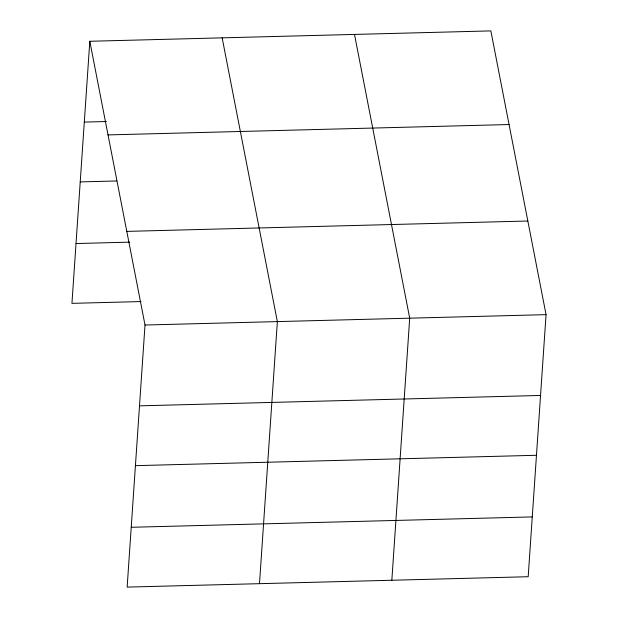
<?xml version="1.0" encoding="UTF-8"?>
<svg xmlns="http://www.w3.org/2000/svg" width="618" height="618" viewBox="0 0 618 618"><rect width="100%" height="100%" fill="white"/><g stroke="black" fill="none" stroke-linecap="round" stroke-linejoin="round"><path stroke-width="0.93" d="M89.811 41.275L145.014 325.022L127.146 587.1L528.189 576.725L546.057 314.647L490.854 30.9L89.811 41.275L71.943 303.353L140.989 301.569M259.49 583.678L277.358 321.599L222.156 37.852M391.835 580.256L409.703 318.177L354.5 34.43M84.295 122.086L106.358 121.514M108.026 134.909L509.07 124.535M80.216 181.908L116.663 180.966M126.798 231.387L527.842 221.012M76.022 243.538L129.726 242.148M145.014 325.022L546.057 314.647M139.506 405.841L540.549 395.458M135.427 465.655L536.47 455.281M131.225 527.285L532.268 516.911"/></g></svg>
